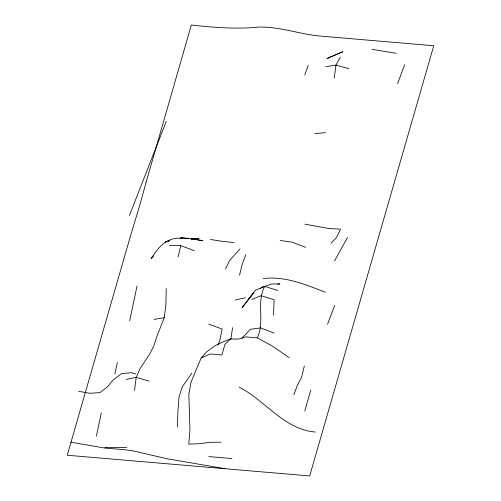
<?xml version="1.0" encoding="UTF-8"?>
<svg xmlns="http://www.w3.org/2000/svg" width="501" height="501" viewBox="0 0 501 501"><rect width="100%" height="100%" fill="white"/><g stroke="black" fill="none" stroke-linecap="round" stroke-linejoin="round"><path stroke-width="0.75" d="M166.226 288.538L165.925 304.583L164.215 317.747L156.932 336.227L153.713 346.323L149.486 354.382L140.086 368.561L136.203 377.309L134.518 390.529M177.423 426.94L177.924 411.321L179.039 396.936L182.264 386.853L191.889 373.126M273.515 315.116L274.147 299.767L261.077 295.671L251.865 299.435M334.217 78.194L335.964 65.092L340.273 57.208M230.767 339.647L232.564 327.629M101.29 412.899L96.392 436.227M129.678 320.809L137.067 285.908M114.854 373.89L117.434 362.505M178.118 256.957L180.767 245.69L194.256 250.632M304.314 366.037L301.602 377.165L297.4 385.275L293.83 394.669M239.522 275.206L242.271 264.146L245.828 254.727M304.752 411.02L310.802 390.041M220.979 442.201L209.975 442.314L199.605 443.711L188.745 444.118L189.954 429.927L188.852 394.406L191.019 382.163L201.202 357.908L206.475 351.984L214.591 346.003L221.16 342.715L230.385 338.983L238.614 339.064L245.728 336.879L257.264 337.856C265.217 321.642 255.967 302.341 264.697 286.39L271.711 283.998L279.846 283.892L277.535 284.299M404.608 64.773L397.569 83.748M334.693 305.447L327.535 324.197M304.74 74.893L308.253 65.387M129.44 215.461L166.319 121.261M218.035 344.895L219.732 340.667L222.194 329.025L208.748 324.178M225.463 269.106L229.508 260.689L240.06 248.84M334.511 260.99L347.494 237.443M248.646 299.285L242.039 307.771L255.504 290.185L264.697 286.39L277.754 290.455M251.001 296.254L253.832 292.615L248.69 298.815L250.444 297.275M241.507 338.676L250.212 329.345L260.545 327.879L274.204 333.159M153.763 255.923L151.095 258.648C156.832 249.955 163.395 240.48 174.417 238.626C183.93 237.048 193.543 238.808 202.88 240.705L197.526 239.973M331.023 243.091L336.497 237.574L340.542 229.157L329.182 228.544L304.902 224.154M230.385 338.983L224.905 344.488L221.88 354.984L210.332 353.994L201.202 357.908M260.388 288.563L262.142 287.023L264.453 286.616M170.039 240.555L165.042 242.046L168.781 241.138M179.997 238.413L182.239 237.875L188.821 238.777M235.32 299.942L245.327 297.801M126.196 379.451L136.203 377.309L149.148 381.136M180.798 238.163L182.239 237.875M153.982 319.419L164.215 317.747M325.7 66.714L335.964 65.092L348.79 68.687M314.803 133.61L325.399 132.671M191.225 239.146L198.916 238.482L191.019 239.077M126.847 447.337L104.909 447.706M263.269 278.506C285.175 275.97 305.41 284.537 325.337 292.271M169.526 245.327L180.767 245.69M208.811 456.58L231.9 458.553M234.105 242.572L222.45 241.369L210.47 239.484M280.184 240.493L292.058 242.14L305.66 247.306M396.091 53.294L372.011 49.311M78.713 391.35L89.986 393.291L99.949 392.571L107.452 386.86L112.819 380.278L121.555 373.583L131.425 372.675L135.614 373.84M315.386 432.044C284.086 429.507 265.367 400.518 239.159 387.141M71.004 442.233L104.809 448.044L124.217 449.654L134.406 451.138L166.476 458.647L225.093 468.723M257.264 337.856L272.387 346.11L289.133 357.67M146.01 182.602L140.161 204.001L130.799 234.9L67.247 455.24L309.681 475.95L433.753 45.76L318.304 35.897C298.308 33.699 278.976 26.54 258.673 27.085C236.196 29.327 213.714 27.467 191.319 25.05L146.01 182.602M336.065 54.49L326.996 58.536L342.903 51.741L336.065 54.49"/></g></svg>
